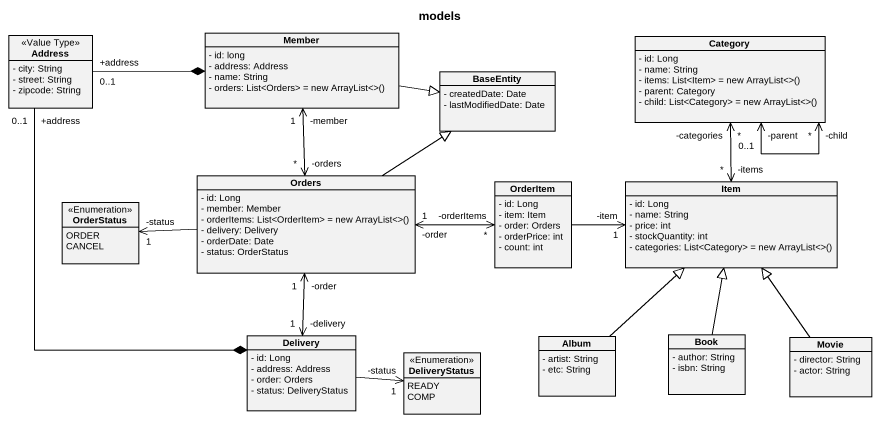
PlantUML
@startuml
title models
hide circle
hide empty members
skinparam classAttributeIconSize 0
class Address <<Value Type>> {
  - city: String
  - street: String
  - zipcode: String
}
class Member {
  - id: long
  - address: Address
  - name: String
  {field} - orders: List<Orders> = new ArrayList<>()
}
class Category {
  - id: Long
  - name: String
  {field} - items: List<Item> = new ArrayList<>()
  - parent: Category
  {field} - child: List<Category> = new ArrayList<>()
}
class BaseEntity {
  - createdDate: Date
  - lastModifiedDate: Date
}
enum OrderStatus <<Enumeration>> {
  ORDER
  CANCEL
}
class Orders {
  - id: Long
  - member: Member
  {field} - orderItems: List<OrderItem> = new ArrayList<>()
  - delivery: Delivery
  - orderDate: Date
  - status: OrderStatus
}
class OrderItem {
  - id: Long
  - item: Item
  - order: Orders
  - orderPrice: int
  - count: int
}
class Item {
  - id: Long
  - name: String
  - price: int
  - stockQuantity: int
  {field} - categories: List<Category> = new ArrayList<>()
}
class Delivery {
  - id: Long
  - address: Address
  - order: Orders
  - status: DeliveryStatus
}
enum DeliveryStatus <<Enumeration>> {
  READY
  COMP
}
class Album {
  - artist: String
  - etc: String
}
class Book {
  - author: String
  - isbn: String
}
class Movie {
  - director: String
  - actor: String
}
Address "+address\n0..1" -right-* Member
Address "+address\n0..1" --* Delivery
Member -right-|> BaseEntity
Member "-member\n1" <--> "-orders\n*" Orders
Category "-parent\n0..1" <--> "-child\n*" Category
Orders -up-|> BaseEntity
Orders -left-> "-status\n1" OrderStatus
Orders "-order\n1" <--> "-delivery\n1" Delivery
OrderItem "-orderItems\n*" <-left-> "-order\n1" Orders
OrderItem -right-> "-item\n1" Item
Item "-items\n*" <-up-> "-categories\n*" Category
Delivery -right-> "-status\n1" DeliveryStatus
Album -up-|> Item
Book -up-|> Item
Movie -up-|> Item
@enduml
